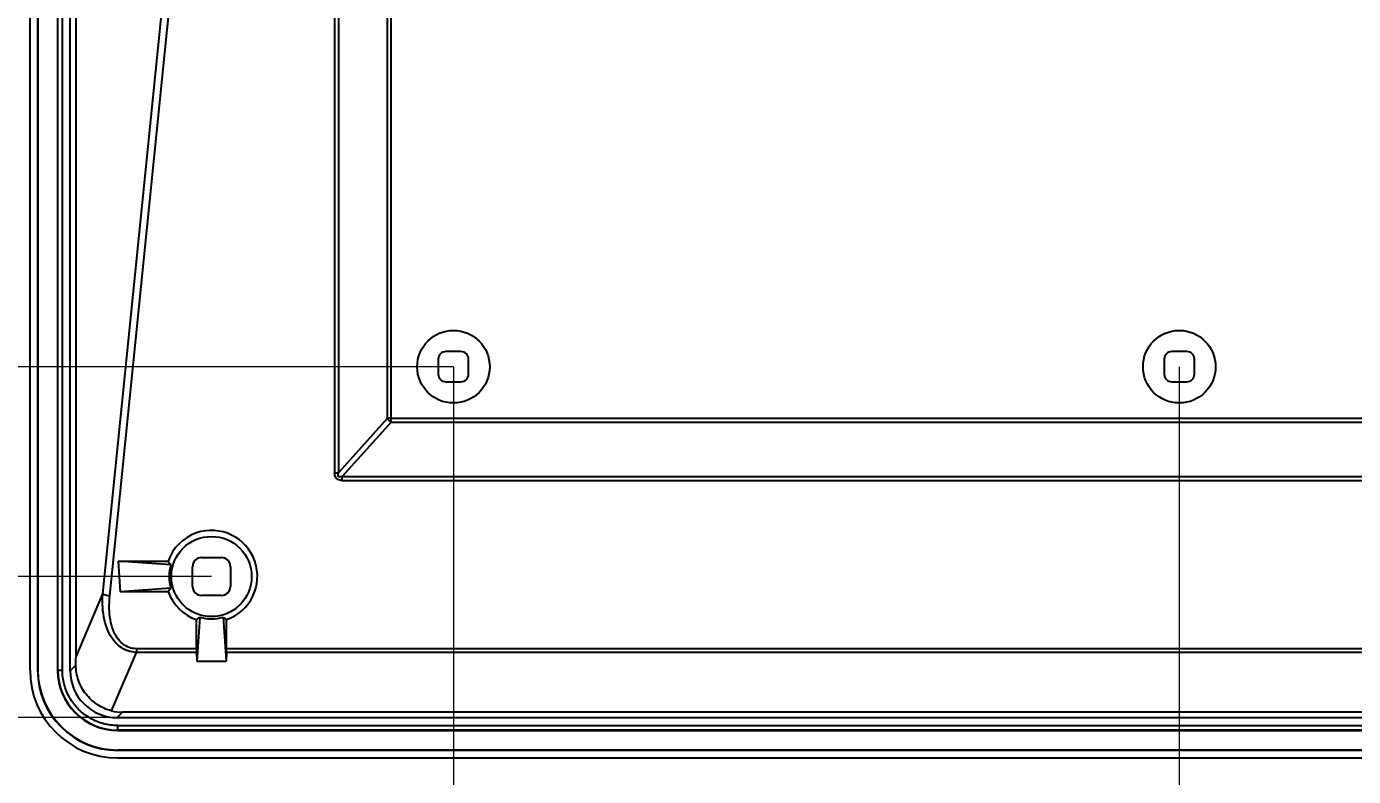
# Model space of a CAD drawing. Header units: inches. Extents: x -219 to 252, y -99 to 210.
# Drawn here: x 0.72 to 47.18, y 95.59 to 121.86 of the extents above; entities that cross this region are included whole.
import ezdxf

# ---------------------------------------------------------------- set-up
doc = ezdxf.new("R2010")
doc.units = ezdxf.units.IN
doc.header["$MEASUREMENT"] = 0

# ---------------------------------------------------------------- blocks, each defined once
blk = doc.blocks.new('block 138')
at = {"color": 3, "lineweight": 5, "true_color": 0x00ff00}
blk.add_lwpolyline([(15.668, 109.945), (15.668, 83.004)], dxfattribs=at)
blk = doc.blocks.new('block 151')
at = {"lineweight": 0}
blk.add_lwpolyline([(15.668, 109.945), (15.668, 109.945)], dxfattribs=at)
blk = doc.blocks.new('block 137')
for name in ['block 138', 'block 151']:
    blk.add_blockref(name, (0, 0))
blk = doc.blocks.new('block 155')
at = {"color": 3, "lineweight": 5, "true_color": 0x00ff00}
blk.add_lwpolyline([(41.085, 109.945), (41.085, 89.358)], dxfattribs=at)
blk = doc.blocks.new('block 156')
at = {"color": 3, "lineweight": 5, "true_color": 0x00ff00}
blk.add_lwpolyline([(66.502, 109.945), (66.502, 89.358)], dxfattribs=at)
blk = doc.blocks.new('block 157')
at = {"color": 3, "lineweight": 5, "true_color": 0x00ff00}
blk.add_lwpolyline([(42.25, 89.887), (45.943, 89.887)], dxfattribs=at)
blk = doc.blocks.new('block 158')
at = {"color": 3, "lineweight": 5, "true_color": 0x00ff00}
blk.add_lwpolyline([(65.337, 89.887), (61.645, 89.887)], dxfattribs=at)
blk = doc.blocks.new('block 160')
at = {"color": 3, "lineweight": 5, "true_color": 0x00ff00}
blk.add_lwpolyline([(42.25, 89.693), (41.085, 89.887)], dxfattribs=at)
blk = doc.blocks.new('block 161')
at = {"color": 3, "lineweight": 5, "true_color": 0x00ff00}
blk.add_lwpolyline([(41.085, 89.887), (42.25, 90.082)], dxfattribs=at)
blk = doc.blocks.new('block 162')
at = {"color": 3, "lineweight": 5, "true_color": 0x00ff00}
blk.add_lwpolyline([(42.25, 89.693), (42.25, 90.082)], dxfattribs=at)
blk = doc.blocks.new('block 159')
for name in ['block 161', 'block 160', 'block 162']:
    blk.add_blockref(name, (0, 0))
blk = doc.blocks.new('block 164')
at = {"color": 3, "lineweight": 5, "true_color": 0x00ff00}
blk.add_lwpolyline([(65.337, 90.082), (66.502, 89.887)], dxfattribs=at)
blk = doc.blocks.new('block 165')
at = {"color": 3, "lineweight": 5, "true_color": 0x00ff00}
blk.add_lwpolyline([(66.502, 89.887), (65.337, 89.693)], dxfattribs=at)
blk = doc.blocks.new('block 166')
at = {"color": 3, "lineweight": 5, "true_color": 0x00ff00}
blk.add_lwpolyline([(65.337, 90.082), (65.337, 89.693)], dxfattribs=at)
blk = doc.blocks.new('block 163')
for name in ['block 164', 'block 166', 'block 165']:
    blk.add_blockref(name, (0, 0))
blk = doc.blocks.new('block 167')
at = {"color": 7, "true_color": 0xffffff, "insert": (47.44, 88.034), "char_height": 3.70665, "attachment_point": 7}
blk.add_mtext('\\fAdobe Song Std L|b0|i0|c0|p34;\\W0.8;48.00', dxfattribs=at)
blk = doc.blocks.new('block 168')
at = {"lineweight": 0}
blk.add_lwpolyline([(41.085, 109.945), (41.085, 109.945)], dxfattribs=at)
blk = doc.blocks.new('block 169')
at = {"lineweight": 0}
blk.add_lwpolyline([(66.502, 109.945), (66.502, 109.945)], dxfattribs=at)
blk = doc.blocks.new('block 170')
at = {"lineweight": 0}
blk.add_lwpolyline([(66.502, 89.887), (66.502, 89.887)], dxfattribs=at)
blk = doc.blocks.new('block 154')
for name in ['block 155', 'block 168', 'block 156', 'block 169', 'block 167', 'block 159', 'block 157', 'block 158', 'block 163', 'block 170']:
    blk.add_blockref(name, (0, 0))
blk = doc.blocks.new('block 173')
at = {"color": 3, "lineweight": 5, "true_color": 0x00ff00}
blk.add_lwpolyline([(7.196, 102.598), (-20.937, 102.598)], dxfattribs=at)
blk = doc.blocks.new('block 186')
at = {"lineweight": 0}
blk.add_lwpolyline([(7.196, 102.598), (7.196, 102.598)], dxfattribs=at)
blk = doc.blocks.new('block 171')
for name in ['block 173', 'block 186']:
    blk.add_blockref(name, (0, 0))
blk = doc.blocks.new('block 189')
at = {"color": 3, "lineweight": 5, "true_color": 0x00ff00}
blk.add_lwpolyline([(15.668, 109.945), (-10.087, 109.945)], dxfattribs=at)
blk = doc.blocks.new('block 190')
at = {"color": 3, "lineweight": 5, "true_color": 0x00ff00}
blk.add_lwpolyline([(14.08, 134.632), (-10.087, 134.632)], dxfattribs=at)
blk = doc.blocks.new('block 191')
at = {"color": 3, "lineweight": 5, "true_color": 0x00ff00}
blk.add_lwpolyline([(-9.558, 111.11), (-9.558, 116.439)], dxfattribs=at)
blk = doc.blocks.new('block 192')
at = {"color": 3, "lineweight": 5, "true_color": 0x00ff00}
blk.add_lwpolyline([(-9.558, 133.467), (-9.558, 132.141)], dxfattribs=at)
blk = doc.blocks.new('block 194')
at = {"color": 3, "lineweight": 5, "true_color": 0x00ff00}
blk.add_lwpolyline([(-9.364, 111.11), (-9.558, 109.945)], dxfattribs=at)
blk = doc.blocks.new('block 195')
at = {"color": 3, "lineweight": 5, "true_color": 0x00ff00}
blk.add_lwpolyline([(-9.558, 109.945), (-9.752, 111.11)], dxfattribs=at)
blk = doc.blocks.new('block 196')
at = {"color": 3, "lineweight": 5, "true_color": 0x00ff00}
blk.add_lwpolyline([(-9.364, 111.11), (-9.752, 111.11)], dxfattribs=at)
blk = doc.blocks.new('block 193')
for name in ['block 195', 'block 196', 'block 194']:
    blk.add_blockref(name, (0, 0))
blk = doc.blocks.new('block 198')
at = {"color": 3, "lineweight": 5, "true_color": 0x00ff00}
blk.add_lwpolyline([(-9.752, 133.467), (-9.558, 134.632)], dxfattribs=at)
blk = doc.blocks.new('block 199')
at = {"color": 3, "lineweight": 5, "true_color": 0x00ff00}
blk.add_lwpolyline([(-9.558, 134.632), (-9.364, 133.467)], dxfattribs=at)
blk = doc.blocks.new('block 200')
at = {"color": 3, "lineweight": 5, "true_color": 0x00ff00}
blk.add_lwpolyline([(-9.752, 133.467), (-9.364, 133.467)], dxfattribs=at)
blk = doc.blocks.new('block 197')
for name in ['block 198', 'block 199', 'block 200']:
    blk.add_blockref(name, (0, 0))
blk = doc.blocks.new('block 201')
at = {"color": 7, "true_color": 0xffffff, "insert": (-7.704, 117.936), "char_height": 3.70665, "attachment_point": 7, "rotation": 90}
blk.add_mtext('\\fAdobe Song Std L|b0|i0|c0|p34;\\W0.8;46.62', dxfattribs=at)
blk = doc.blocks.new('block 202')
at = {"lineweight": 0}
blk.add_lwpolyline([(15.668, 109.945), (15.668, 109.945)], dxfattribs=at)
blk = doc.blocks.new('block 203')
at = {"lineweight": 0}
blk.add_lwpolyline([(14.08, 134.632), (14.08, 134.632)], dxfattribs=at)
blk = doc.blocks.new('block 204')
at = {"lineweight": 0}
blk.add_lwpolyline([(-9.558, 134.632), (-9.558, 134.632)], dxfattribs=at)
blk = doc.blocks.new('block 188')
for name in ['block 190', 'block 197', 'block 204', 'block 203', 'block 192', 'block 201', 'block 191', 'block 193', 'block 189', 'block 202']:
    blk.add_blockref(name, (0, 0))
blk = doc.blocks.new('block 224')
at = {"color": 3, "lineweight": 5, "true_color": 0x00ff00}
blk.add_lwpolyline([(3.893, 97.652), (-26.229, 97.652)], dxfattribs=at)
blk = doc.blocks.new('block 237')
at = {"lineweight": 0}
blk.add_lwpolyline([(3.893, 97.652), (3.893, 97.652)], dxfattribs=at)
blk = doc.blocks.new('block 222')
for name in ['block 224', 'block 237']:
    blk.add_blockref(name, (0, 0))
blk = doc.blocks.new('block 1353')
at = {"color": 7, "lineweight": 25, "true_color": 0xffffff}
blk.add_lwpolyline([(3.932, 103.133), (4.002, 102.064)], dxfattribs=at)
blk = doc.blocks.new('block 1354')
at = {"color": 7, "lineweight": 25, "true_color": 0xffffff}
blk.add_lwpolyline([(0.842, 99.312), (0.842, 169.952)], dxfattribs=at)
blk = doc.blocks.new('block 1355')
at = {"color": 7, "lineweight": 25, "true_color": 0xffffff}
blk.add_lwpolyline([(1.107, 169.951), (1.107, 99.313)], dxfattribs=at)
blk = doc.blocks.new('block 1356')
at = {"color": 7, "lineweight": 25, "true_color": 0xffffff}
blk.add_lwpolyline([(1.118, 169.951), (1.118, 99.313)], dxfattribs=at)
blk = doc.blocks.new('block 1357')
at = {"color": 7, "lineweight": 25, "true_color": 0xffffff}
blk.add_lwpolyline([(1.806, 169.951), (1.806, 99.313)], dxfattribs=at)
blk = doc.blocks.new('block 1358')
at = {"color": 7, "lineweight": 25, "true_color": 0xffffff}
blk.add_lwpolyline([(1.817, 99.313), (1.817, 169.951)], dxfattribs=at)
blk = doc.blocks.new('block 1359')
at = {"color": 7, "lineweight": 25, "true_color": 0xffffff}
blk.add_lwpolyline([(1.976, 99.313), (1.976, 169.951)], dxfattribs=at)
blk = doc.blocks.new('block 1360')
at = {"color": 7, "lineweight": 25, "true_color": 0xffffff}
blk.add_lwpolyline([(7.604, 101.173), (7.712, 99.635)], dxfattribs=at)
blk = doc.blocks.new('block 1361')
at = {"color": 7, "lineweight": 25, "true_color": 0xffffff}
blk.add_lwpolyline([(6.674, 99.94), (6.68, 99.635)], dxfattribs=at)
blk = doc.blocks.new('block 1362')
at = {"color": 7, "lineweight": 25, "true_color": 0xffffff}
blk.add_lwpolyline([(2.252, 99.293), (2.252, 169.971)], dxfattribs=at)
blk = doc.blocks.new('block 1363')
at = {"color": 7, "lineweight": 25, "true_color": 0xffffff}
blk.add_lwpolyline([(2.452, 99.783), (2.452, 169.596)], dxfattribs=at)
blk = doc.blocks.new('block 1366')
at = {"color": 7, "lineweight": 25, "true_color": 0xffffff}
blk.add_lwpolyline([(3.913, 96.507), (3.913, 96.518)], dxfattribs=at)
blk = doc.blocks.new('block 1367')
at = {"color": 7, "lineweight": 25, "true_color": 0xffffff}
blk.add_lwpolyline([(3.913, 97.206), (3.913, 97.376)], dxfattribs=at)
blk = doc.blocks.new('block 1369')
at = {"color": 7, "lineweight": 25, "true_color": 0xffffff}
blk.add_lwpolyline([(4.565, 100.068), (4.565, 99.94)], dxfattribs=at)
blk = doc.blocks.new('block 1374')
at = {"color": 7, "lineweight": 25, "true_color": 0xffffff}
blk.add_lwpolyline([(6.673, 100.068), (6.668, 101.085)], dxfattribs=at)
blk = doc.blocks.new('block 1376')
at = {"color": 7, "lineweight": 25, "true_color": 0xffffff}
blk.add_lwpolyline([(6.534, 102.252), (6.534, 102.94)], dxfattribs=at)
blk = doc.blocks.new('block 1377')
at = {"color": 7, "lineweight": 25, "true_color": 0xffffff}
blk.add_lwpolyline([(7.858, 102.94), (7.858, 102.252)], dxfattribs=at)
blk = doc.blocks.new('block 1380')
at = {"color": 7, "lineweight": 25, "true_color": 0xffffff}
blk.add_lwpolyline([(7.719, 100.068), (7.724, 101.085)], dxfattribs=at)
blk = doc.blocks.new('block 1381')
at = {"color": 7, "lineweight": 25, "true_color": 0xffffff}
blk.add_lwpolyline([(7.718, 99.94), (7.712, 99.635)], dxfattribs=at)
blk = doc.blocks.new('block 1382')
at = {"color": 7, "lineweight": 25, "true_color": 0xffffff}
blk.add_lwpolyline([(6.788, 101.173), (6.68, 99.635)], dxfattribs=at)
blk = doc.blocks.new('block 1383')
at = {"color": 7, "lineweight": 25, "true_color": 0xffffff}
blk.add_lwpolyline([(3.388, 101.986), (7.98, 147.277)], dxfattribs=at)
blk = doc.blocks.new('block 1384')
at = {"color": 7, "lineweight": 25, "true_color": 0xffffff}
blk.add_lwpolyline([(3.635, 101.919), (8.217, 147.114)], dxfattribs=at)
blk = doc.blocks.new('block 1389')
at = {"color": 7, "lineweight": 25, "true_color": 0xffffff}
blk.add_lwpolyline([(11.508, 139.943), (11.508, 106.217)], dxfattribs=at)
blk = doc.blocks.new('block 1390')
at = {"color": 7, "lineweight": 25, "true_color": 0xffffff}
blk.add_lwpolyline([(11.64, 139.952), (11.64, 106.225)], dxfattribs=at)
blk = doc.blocks.new('block 1391')
at = {"color": 7, "lineweight": 25, "true_color": 0xffffff}
blk.add_lwpolyline([(11.772, 105.96), (11.772, 106.097)], dxfattribs=at)
blk = doc.blocks.new('block 1393')
at = {"color": 7, "lineweight": 25, "true_color": 0xffffff}
blk.add_lwpolyline([(13.351, 138.546), (13.351, 108.131)], dxfattribs=at)
blk = doc.blocks.new('block 1394')
at = {"color": 7, "lineweight": 25, "true_color": 0xffffff}
blk.add_lwpolyline([(13.484, 108.003), (13.484, 138.674)], dxfattribs=at)
blk = doc.blocks.new('block 1397')
at = {"color": 7, "lineweight": 25, "true_color": 0xffffff}
blk.add_lwpolyline([(15.139, 110.21), (15.139, 109.68)], dxfattribs=at)
blk = doc.blocks.new('block 1398')
at = {"color": 7, "lineweight": 25, "true_color": 0xffffff}
blk.add_lwpolyline([(16.198, 109.68), (16.198, 110.21)], dxfattribs=at)
blk = doc.blocks.new('block 1402')
at = {"color": 7, "lineweight": 25, "true_color": 0xffffff}
blk.add_lwpolyline([(3.912, 96.242), (103.676, 96.242)], dxfattribs=at)
blk = doc.blocks.new('block 1403')
at = {"color": 7, "lineweight": 25, "true_color": 0xffffff}
blk.add_lwpolyline([(103.675, 96.507), (3.913, 96.507)], dxfattribs=at)
blk = doc.blocks.new('block 1404')
at = {"color": 7, "lineweight": 25, "true_color": 0xffffff}
blk.add_lwpolyline([(103.675, 96.518), (3.913, 96.518)], dxfattribs=at)
blk = doc.blocks.new('block 1405')
at = {"color": 7, "lineweight": 25, "true_color": 0xffffff}
blk.add_lwpolyline([(3.913, 97.206), (103.675, 97.206)], dxfattribs=at)
blk = doc.blocks.new('block 1406')
at = {"color": 7, "lineweight": 25, "true_color": 0xffffff}
blk.add_lwpolyline([(103.675, 97.217), (3.913, 97.217)], dxfattribs=at)
blk = doc.blocks.new('block 1407')
at = {"color": 7, "lineweight": 25, "true_color": 0xffffff}
blk.add_lwpolyline([(3.913, 97.376), (103.675, 97.376)], dxfattribs=at)
blk = doc.blocks.new('block 1408')
at = {"color": 7, "lineweight": 25, "true_color": 0xffffff}
blk.add_lwpolyline([(3.893, 97.652), (103.695, 97.652)], dxfattribs=at)
blk = doc.blocks.new('block 1409')
at = {"color": 7, "lineweight": 25, "true_color": 0xffffff}
blk.add_lwpolyline([(103.503, 97.844), (4.085, 97.844)], dxfattribs=at)
blk = doc.blocks.new('block 1411')
at = {"color": 7, "lineweight": 25, "true_color": 0xffffff}
blk.add_lwpolyline([(1.107, 99.313), (1.118, 99.313)], dxfattribs=at)
blk = doc.blocks.new('block 1412')
at = {"color": 7, "lineweight": 25, "true_color": 0xffffff}
blk.add_lwpolyline([(1.806, 99.313), (1.976, 99.313)], dxfattribs=at)
blk = doc.blocks.new('block 1415')
at = {"color": 7, "lineweight": 25, "true_color": 0xffffff}
blk.add_lwpolyline([(6.68, 99.635), (7.712, 99.635)], dxfattribs=at)
blk = doc.blocks.new('block 1416')
at = {"color": 7, "lineweight": 25, "true_color": 0xffffff}
blk.add_lwpolyline([(99.87, 99.94), (7.718, 99.94)], dxfattribs=at)
blk = doc.blocks.new('block 1417')
at = {"color": 7, "lineweight": 25, "true_color": 0xffffff}
blk.add_lwpolyline([(6.674, 99.94), (4.565, 99.94)], dxfattribs=at)
blk = doc.blocks.new('block 1419')
at = {"color": 7, "lineweight": 25, "true_color": 0xffffff}
blk.add_lwpolyline([(99.868, 100.068), (7.719, 100.068)], dxfattribs=at)
blk = doc.blocks.new('block 1420')
at = {"color": 7, "lineweight": 25, "true_color": 0xffffff}
blk.add_lwpolyline([(6.673, 100.068), (4.565, 100.068)], dxfattribs=at)
blk = doc.blocks.new('block 1422')
at = {"color": 7, "lineweight": 25, "true_color": 0xffffff}
blk.add_lwpolyline([(5.773, 103.004), (3.932, 103.133)], dxfattribs=at)
blk = doc.blocks.new('block 1423')
at = {"color": 7, "lineweight": 25, "true_color": 0xffffff}
blk.add_lwpolyline([(2.452, 99.783), (3.388, 101.986)], dxfattribs=at)
blk = doc.blocks.new('block 1424')
at = {"color": 7, "lineweight": 25, "true_color": 0xffffff}
blk.add_lwpolyline([(3.694, 97.893), (4.565, 99.94)], dxfattribs=at)
blk = doc.blocks.new('block 1425')
at = {"color": 7, "lineweight": 25, "true_color": 0xffffff}
blk.add_lwpolyline([(7.54, 101.934), (6.852, 101.934)], dxfattribs=at)
blk = doc.blocks.new('block 1427')
at = {"color": 7, "lineweight": 25, "true_color": 0xffffff}
blk.add_lwpolyline([(5.682, 102.064), (4.002, 102.064)], dxfattribs=at)
blk = doc.blocks.new('block 1430')
at = {"color": 7, "lineweight": 25, "true_color": 0xffffff}
blk.add_lwpolyline([(3.932, 103.133), (5.679, 103.133)], dxfattribs=at)
blk = doc.blocks.new('block 1432')
at = {"color": 7, "lineweight": 25, "true_color": 0xffffff}
blk.add_lwpolyline([(6.852, 103.258), (7.54, 103.258)], dxfattribs=at)
blk = doc.blocks.new('block 1435')
at = {"color": 7, "lineweight": 25, "true_color": 0xffffff}
blk.add_lwpolyline([(5.773, 102.188), (4.002, 102.064)], dxfattribs=at)
blk = doc.blocks.new('block 1436')
at = {"color": 7, "lineweight": 25, "true_color": 0xffffff}
blk.add_lwpolyline([(11.772, 105.96), (95.815, 105.96)], dxfattribs=at)
blk = doc.blocks.new('block 1437')
at = {"color": 7, "lineweight": 25, "true_color": 0xffffff}
blk.add_lwpolyline([(11.772, 106.097), (95.815, 106.097)], dxfattribs=at)
blk = doc.blocks.new('block 1438')
at = {"color": 7, "lineweight": 25, "true_color": 0xffffff}
blk.add_lwpolyline([(13.484, 108.003), (94.104, 108.003)], dxfattribs=at)
blk = doc.blocks.new('block 1439')
at = {"color": 7, "lineweight": 25, "true_color": 0xffffff}
blk.add_lwpolyline([(13.484, 108.14), (94.104, 108.14)], dxfattribs=at)
blk = doc.blocks.new('block 1443')
at = {"color": 7, "lineweight": 25, "true_color": 0xffffff}
blk.add_lwpolyline([(15.404, 109.416), (15.933, 109.416)], dxfattribs=at)
blk = doc.blocks.new('block 1444')
at = {"color": 7, "lineweight": 25, "true_color": 0xffffff}
blk.add_lwpolyline([(40.821, 109.416), (41.35, 109.416)], dxfattribs=at)
blk = doc.blocks.new('block 1449')
at = {"color": 7, "lineweight": 25, "true_color": 0xffffff}
blk.add_lwpolyline([(41.35, 110.475), (40.821, 110.475)], dxfattribs=at)
blk = doc.blocks.new('block 1450')
at = {"color": 7, "lineweight": 25, "true_color": 0xffffff}
blk.add_lwpolyline([(15.933, 110.475), (15.404, 110.475)], dxfattribs=at)
blk = doc.blocks.new('block 1455')
at = {"color": 7, "lineweight": 25, "true_color": 0xffffff}
blk.add_lwpolyline([(40.556, 110.21), (40.556, 109.68)], dxfattribs=at)
blk = doc.blocks.new('block 1456')
at = {"color": 7, "lineweight": 25, "true_color": 0xffffff}
blk.add_lwpolyline([(41.615, 109.68), (41.615, 110.21)], dxfattribs=at)
blk = doc.blocks.new('block 1459')
at = {"color": 7, "lineweight": 25, "true_color": 0xffffff}
blk.add_lwpolyline([(13.351, 108.131), (11.64, 106.225)], dxfattribs=at)
blk = doc.blocks.new('block 1460')
at = {"color": 7, "lineweight": 25, "true_color": 0xffffff}
blk.add_lwpolyline([(13.484, 108.003), (11.772, 106.097)], dxfattribs=at)
blk = doc.blocks.new('block 1461')
at = {"color": 7, "lineweight": 25, "true_color": 0xffffff}
blk.add_lwpolyline([(2.451, 99.492), (2.252, 99.293)], dxfattribs=at)
blk = doc.blocks.new('block 1462')
at = {"color": 7, "lineweight": 25, "true_color": 0xffffff}
blk.add_lwpolyline([(4.085, 97.844), (3.893, 97.652)], dxfattribs=at)
blk = doc.blocks.new('block 2429')
at = {"color": 7, "lineweight": 25, "true_color": 0xffffff}
blk.add_open_spline([(5.773, 102.188), (5.742, 102.147), (5.712, 102.105), (5.682, 102.064)], degree=3, dxfattribs=at)
blk = doc.blocks.new('block 2430')
at = {"color": 7, "lineweight": 25, "true_color": 0xffffff}
blk.add_open_spline([(7.604, 101.173), (7.644, 101.143), (7.684, 101.114), (7.724, 101.085)], degree=3, dxfattribs=at)
blk = doc.blocks.new('block 2431')
at = {"color": 7, "lineweight": 25, "true_color": 0xffffff}
blk.add_open_spline([(5.679, 103.133), (5.709, 103.09), (5.741, 103.047), (5.773, 103.004)], degree=3, dxfattribs=at)
blk = doc.blocks.new('block 2432')
at = {"color": 7, "lineweight": 25, "true_color": 0xffffff}
blk.add_open_spline([(6.668, 101.085), (6.708, 101.114), (6.748, 101.143), (6.788, 101.173)], degree=3, dxfattribs=at)
blk = doc.blocks.new('block 2433')
at = {"color": 7, "lineweight": 25, "true_color": 0xffffff}
blk.add_open_spline([(1.107, 99.313), (1.107, 97.763), (2.363, 96.507), (3.913, 96.507), (3.913, 96.507), (3.913, 96.507), (3.913, 96.507)], degree=3, knots=[0, 0, 0, 0, 1, 1, 1, 2, 2, 2, 2], dxfattribs=at)
blk = doc.blocks.new('block 2434')
at = {"color": 7, "lineweight": 25, "true_color": 0xffffff}
blk.add_open_spline([(1.118, 99.313), (1.118, 97.769), (2.369, 96.518), (3.913, 96.518), (3.913, 96.518), (3.913, 96.518), (3.913, 96.518)], degree=3, knots=[0, 0, 0, 0, 1, 1, 1, 2, 2, 2, 2], dxfattribs=at)
blk = doc.blocks.new('block 2435')
at = {"color": 7, "lineweight": 25, "true_color": 0xffffff}
blk.add_open_spline([(1.806, 99.313), (1.806, 98.15), (2.749, 97.206), (3.913, 97.206), (3.913, 97.206), (3.913, 97.206), (3.913, 97.206)], degree=3, knots=[0, 0, 0, 0, 1, 1, 1, 2, 2, 2, 2], dxfattribs=at)
blk = doc.blocks.new('block 2436')
at = {"color": 7, "lineweight": 25, "true_color": 0xffffff}
blk.add_open_spline([(1.817, 99.313), (1.817, 98.155), (2.755, 97.217), (3.913, 97.217), (3.913, 97.217), (3.913, 97.217), (3.913, 97.217)], degree=3, knots=[0, 0, 0, 0, 1, 1, 1, 2, 2, 2, 2], dxfattribs=at)
blk = doc.blocks.new('block 2437')
at = {"color": 7, "lineweight": 25, "true_color": 0xffffff}
blk.add_open_spline([(8.599, 102.596), (8.599, 103.371), (7.971, 103.999), (7.196, 103.999), (6.421, 103.999), (5.793, 103.371), (5.793, 102.596), (5.793, 101.821), (6.421, 101.193), (7.196, 101.193), (7.971, 101.193), (8.599, 101.821), (8.599, 102.596), (8.599, 102.596), (8.599, 102.596), (8.599, 102.596)], degree=3, knots=[0, 0, 0, 0, 1, 1, 1, 2, 2, 2, 3, 3, 3, 4, 4, 4, 5, 5, 5, 5], dxfattribs=at)
blk = doc.blocks.new('block 2438')
at = {"color": 7, "lineweight": 25, "true_color": 0xffffff}
blk.add_open_spline([(42.356, 109.945), (42.356, 110.647), (41.787, 111.216), (41.085, 111.216), (40.383, 111.216), (39.814, 110.647), (39.814, 109.945), (39.814, 109.243), (40.383, 108.674), (41.085, 108.674), (41.787, 108.674), (42.356, 109.243), (42.356, 109.945), (42.356, 109.945), (42.356, 109.945), (42.356, 109.945)], degree=3, knots=[0, 0, 0, 0, 1, 1, 1, 2, 2, 2, 3, 3, 3, 4, 4, 4, 5, 5, 5, 5], dxfattribs=at)
blk = doc.blocks.new('block 2439')
at = {"color": 7, "lineweight": 25, "true_color": 0xffffff}
blk.add_open_spline([(16.939, 109.945), (16.939, 110.647), (16.37, 111.216), (15.668, 111.216), (14.966, 111.216), (14.398, 110.647), (14.398, 109.945), (14.398, 109.243), (14.966, 108.674), (15.668, 108.674), (16.37, 108.674), (16.939, 109.243), (16.939, 109.945), (16.939, 109.945), (16.939, 109.945), (16.939, 109.945)], degree=3, knots=[0, 0, 0, 0, 1, 1, 1, 2, 2, 2, 3, 3, 3, 4, 4, 4, 5, 5, 5, 5], dxfattribs=at)
blk = doc.blocks.new('block 2440')
at = {"color": 7, "lineweight": 25, "true_color": 0xffffff}
blk.add_open_spline([(6.534, 102.252), (6.534, 102.076), (6.676, 101.934), (6.852, 101.934)], degree=3, dxfattribs=at)
blk = doc.blocks.new('block 2441')
at = {"color": 7, "lineweight": 25, "true_color": 0xffffff}
blk.add_open_spline([(6.852, 103.258), (6.676, 103.258), (6.534, 103.116), (6.534, 102.94)], degree=3, dxfattribs=at)
blk = doc.blocks.new('block 2442')
at = {"color": 7, "lineweight": 25, "true_color": 0xffffff}
blk.add_open_spline([(7.858, 102.94), (7.858, 103.116), (7.716, 103.258), (7.54, 103.258)], degree=3, dxfattribs=at)
blk = doc.blocks.new('block 2443')
at = {"color": 7, "lineweight": 25, "true_color": 0xffffff}
blk.add_open_spline([(7.54, 101.934), (7.716, 101.934), (7.858, 102.076), (7.858, 102.252)], degree=3, dxfattribs=at)
blk = doc.blocks.new('block 2444')
at = {"color": 7, "lineweight": 25, "true_color": 0xffffff}
blk.add_open_spline([(15.404, 110.475), (15.257, 110.475), (15.139, 110.356), (15.139, 110.21)], degree=3, dxfattribs=at)
blk = doc.blocks.new('block 2445')
at = {"color": 7, "lineweight": 25, "true_color": 0xffffff}
blk.add_open_spline([(40.821, 110.475), (40.674, 110.475), (40.556, 110.356), (40.556, 110.21)], degree=3, dxfattribs=at)
blk = doc.blocks.new('block 2446')
at = {"color": 7, "lineweight": 25, "true_color": 0xffffff}
blk.add_open_spline([(15.139, 109.68), (15.139, 109.534), (15.257, 109.416), (15.404, 109.416)], degree=3, dxfattribs=at)
blk = doc.blocks.new('block 2447')
at = {"color": 7, "lineweight": 25, "true_color": 0xffffff}
blk.add_open_spline([(40.556, 109.68), (40.556, 109.534), (40.674, 109.416), (40.821, 109.416)], degree=3, dxfattribs=at)
blk = doc.blocks.new('block 2448')
at = {"color": 7, "lineweight": 25, "true_color": 0xffffff}
blk.add_open_spline([(16.198, 110.21), (16.198, 110.356), (16.079, 110.475), (15.933, 110.475)], degree=3, dxfattribs=at)
blk = doc.blocks.new('block 2449')
at = {"color": 7, "lineweight": 25, "true_color": 0xffffff}
blk.add_open_spline([(15.933, 109.416), (16.079, 109.416), (16.198, 109.534), (16.198, 109.68)], degree=3, dxfattribs=at)
blk = doc.blocks.new('block 2450')
at = {"color": 7, "lineweight": 25, "true_color": 0xffffff}
blk.add_open_spline([(41.35, 109.416), (41.496, 109.416), (41.615, 109.534), (41.615, 109.68)], degree=3, dxfattribs=at)
blk = doc.blocks.new('block 2451')
at = {"color": 7, "lineweight": 25, "true_color": 0xffffff}
blk.add_open_spline([(41.615, 110.21), (41.615, 110.356), (41.496, 110.475), (41.35, 110.475)], degree=3, dxfattribs=at)
blk = doc.blocks.new('block 2718')
at = {"color": 7, "lineweight": 25, "true_color": 0xffffff}
blk.add_open_spline([(13.484, 108.14), (13.469, 108.14), (13.453, 108.14), (13.438, 108.139), (13.423, 108.139), (13.408, 108.138), (13.393, 108.136), (13.379, 108.135), (13.365, 108.133), (13.351, 108.131)], degree=3, knots=[0, 0, 0, 0, 1, 1, 1, 2, 2, 2, 3, 3, 3, 3], dxfattribs=at)
blk = doc.blocks.new('block 2725')
at = {"color": 7, "lineweight": 25, "true_color": 0xffffff}
blk.add_open_spline([(11.772, 106.097), (11.759, 106.093), (11.746, 106.089), (11.733, 106.087), (11.719, 106.084), (11.706, 106.082), (11.693, 106.083), (11.68, 106.084), (11.668, 106.086), (11.657, 106.092), (11.646, 106.099), (11.638, 106.11), (11.633, 106.122), (11.627, 106.137), (11.627, 106.153), (11.629, 106.169), (11.63, 106.188), (11.635, 106.207), (11.64, 106.225)], degree=3, knots=[0, 0, 0, 0, 1, 1, 1, 2, 2, 2, 3, 3, 3, 4, 4, 4, 5, 5, 5, 6, 6, 6, 6], dxfattribs=at)
blk = doc.blocks.new('block 2728')
at = {"color": 7, "lineweight": 25, "true_color": 0xffffff}
blk.add_open_spline([(11.64, 106.225), (11.626, 106.223), (11.612, 106.222), (11.598, 106.221), (11.583, 106.219), (11.569, 106.218), (11.554, 106.218), (11.538, 106.217), (11.523, 106.217), (11.508, 106.217)], degree=3, knots=[0, 0, 0, 0, 1, 1, 1, 2, 2, 2, 3, 3, 3, 3], dxfattribs=at)
blk = doc.blocks.new('block 2739')
at = {"color": 7, "lineweight": 25, "true_color": 0xffffff}
blk.add_open_spline([(3.635, 101.919), (3.6, 101.922), (3.566, 101.927), (3.531, 101.934), (3.502, 101.94), (3.473, 101.947), (3.444, 101.958), (3.424, 101.965), (3.405, 101.973), (3.388, 101.986)], degree=3, knots=[0, 0, 0, 0, 1, 1, 1, 2, 2, 2, 3, 3, 3, 3], dxfattribs=at)
blk = doc.blocks.new('block 2760')
at = {"color": 7, "lineweight": 25, "true_color": 0xffffff}
blk.add_open_spline([(4.565, 100.068), (4.48, 100.068), (4.394, 100.082), (4.313, 100.11), (4.232, 100.138), (4.156, 100.18), (4.088, 100.233), (4.014, 100.292), (3.95, 100.364), (3.896, 100.443), (3.835, 100.532), (3.788, 100.628), (3.75, 100.728), (3.707, 100.841), (3.677, 100.958), (3.656, 101.076), (3.633, 101.207), (3.621, 101.341), (3.617, 101.474), (3.614, 101.622), (3.62, 101.771), (3.635, 101.919)], degree=3, knots=[0, 0, 0, 0, 1, 1, 1, 2, 2, 2, 3, 3, 3, 4, 4, 4, 5, 5, 5, 6, 6, 6, 7, 7, 7, 7], dxfattribs=at)
blk = doc.blocks.new('block 2764')
at = {"color": 7, "lineweight": 25, "true_color": 0xffffff}
blk.add_open_spline([(11.772, 105.96), (11.753, 105.96), (11.734, 105.961), (11.715, 105.964), (11.695, 105.967), (11.675, 105.972), (11.655, 105.979), (11.634, 105.986), (11.614, 105.996), (11.596, 106.01), (11.575, 106.025), (11.558, 106.045), (11.545, 106.066), (11.531, 106.088), (11.522, 106.113), (11.516, 106.138), (11.51, 106.163), (11.508, 106.19), (11.508, 106.217)], degree=3, knots=[0, 0, 0, 0, 1, 1, 1, 2, 2, 2, 3, 3, 3, 4, 4, 4, 5, 5, 5, 6, 6, 6, 6], dxfattribs=at)
blk = doc.blocks.new('block 2767')
at = {"color": 7, "lineweight": 25, "true_color": 0xffffff}
blk.add_open_spline([(3.913, 97.376), (3.748, 97.375), (3.582, 97.397), (3.422, 97.439), (3.258, 97.482), (3.099, 97.547), (2.952, 97.631), (2.803, 97.716), (2.665, 97.821), (2.544, 97.942), (2.422, 98.064), (2.317, 98.201), (2.231, 98.351), (2.147, 98.498), (2.082, 98.656), (2.039, 98.821), (1.997, 98.981), (1.976, 99.147), (1.976, 99.313)], degree=3, knots=[0, 0, 0, 0, 1, 1, 1, 2, 2, 2, 3, 3, 3, 4, 4, 4, 5, 5, 5, 6, 6, 6, 6], dxfattribs=at)
blk = doc.blocks.new('block 2771')
at = {"color": 7, "lineweight": 25, "true_color": 0xffffff}
blk.add_open_spline([(4.565, 99.94), (4.464, 99.943), (4.362, 99.96), (4.266, 99.993), (4.17, 100.026), (4.079, 100.075), (3.997, 100.136), (3.907, 100.202), (3.828, 100.282), (3.76, 100.37), (3.686, 100.467), (3.625, 100.574), (3.576, 100.686), (3.522, 100.809), (3.481, 100.937), (3.451, 101.067), (3.418, 101.21), (3.397, 101.356), (3.387, 101.502), (3.376, 101.663), (3.377, 101.825), (3.388, 101.986)], degree=3, knots=[0, 0, 0, 0, 1, 1, 1, 2, 2, 2, 3, 3, 3, 4, 4, 4, 5, 5, 5, 6, 6, 6, 7, 7, 7, 7], dxfattribs=at)
blk = doc.blocks.new('block 2772')
at = {"color": 7, "lineweight": 25, "true_color": 0xffffff}
blk.add_open_spline([(3.694, 97.893), (3.607, 97.915), (3.521, 97.945), (3.438, 97.981), (3.355, 98.018), (3.274, 98.062), (3.198, 98.111), (3.121, 98.161), (3.049, 98.218), (2.982, 98.28), (2.914, 98.341), (2.852, 98.409), (2.796, 98.481), (2.74, 98.553), (2.69, 98.629), (2.647, 98.709), (2.604, 98.789), (2.567, 98.872), (2.538, 98.958), (2.509, 99.044), (2.486, 99.133), (2.472, 99.223), (2.457, 99.312), (2.45, 99.402), (2.451, 99.492)], degree=3, knots=[0, 0, 0, 0, 1, 1, 1, 2, 2, 2, 3, 3, 3, 4, 4, 4, 5, 5, 5, 6, 6, 6, 7, 7, 7, 8, 8, 8, 8], dxfattribs=at)
blk = doc.blocks.new('block 2785')
at = {"color": 7, "lineweight": 25, "true_color": 0xffffff}
blk.add_open_spline([(13.351, 108.131), (13.364, 108.117), (13.378, 108.102), (13.391, 108.089), (13.406, 108.074), (13.421, 108.059), (13.436, 108.045), (13.452, 108.031), (13.468, 108.017), (13.484, 108.003)], degree=3, knots=[0, 0, 0, 0, 1, 1, 1, 2, 2, 2, 3, 3, 3, 3], dxfattribs=at)
blk = doc.blocks.new('block 2951')
at = {"color": 7, "lineweight": 25, "true_color": 0xffffff}
blk.add_open_spline([(0.842, 99.312), (0.842, 97.616), (2.216, 96.242), (3.912, 96.242)], degree=3, dxfattribs=at)
blk = doc.blocks.new('block 2957')
at = {"color": 7, "lineweight": 25, "true_color": 0xffffff}
blk.add_open_spline([(2.252, 99.293), (2.252, 98.386), (2.986, 97.652), (3.893, 97.652)], degree=3, dxfattribs=at)
blk = doc.blocks.new('block 2972')
at = {"color": 7, "lineweight": 25, "true_color": 0xffffff}
blk.add_open_spline([(6.788, 101.173), (7.054, 101.09), (7.338, 101.09), (7.604, 101.173)], degree=3, dxfattribs=at)
blk = doc.blocks.new('block 2975')
at = {"color": 7, "lineweight": 25, "true_color": 0xffffff}
blk.add_open_spline([(7.724, 101.085), (8.562, 101.377), (9.006, 102.293), (8.714, 103.131), (8.422, 103.97), (7.507, 104.413), (6.668, 104.121), (6.205, 103.96), (5.84, 103.596), (5.679, 103.133)], degree=3, knots=[0, 0, 0, 0, 1, 1, 1, 2, 2, 2, 3, 3, 3, 3], dxfattribs=at)
blk = doc.blocks.new('block 2976')
at = {"color": 7, "lineweight": 25, "true_color": 0xffffff}
blk.add_open_spline([(5.682, 102.064), (5.846, 101.605), (6.208, 101.245), (6.668, 101.085)], degree=3, dxfattribs=at)
blk = doc.blocks.new('block 2978')
at = {"color": 7, "lineweight": 25, "true_color": 0xffffff}
blk.add_open_spline([(5.773, 103.004), (5.69, 102.738), (5.69, 102.454), (5.773, 102.188)], degree=3, dxfattribs=at)
blk = doc.blocks.new('block 2980')
at = {"color": 7, "lineweight": 25, "true_color": 0xffffff}
blk.add_open_spline([(7.718, 99.94), (7.719, 99.974), (7.719, 100.019), (7.719, 100.068)], degree=3, dxfattribs=at)
blk = doc.blocks.new('block 2981')
at = {"color": 7, "lineweight": 25, "true_color": 0xffffff}
blk.add_open_spline([(6.673, 100.068), (6.673, 100.019), (6.673, 99.974), (6.674, 99.94)], degree=3, dxfattribs=at)
blk = doc.blocks.new('block 2983')
at = {"color": 7, "lineweight": 25, "true_color": 0xffffff}
blk.add_open_spline([(2.451, 99.492), (2.451, 99.598), (2.452, 99.696), (2.452, 99.783)], degree=3, dxfattribs=at)
blk = doc.blocks.new('block 2984')
at = {"color": 7, "lineweight": 25, "true_color": 0xffffff}
blk.add_open_spline([(3.694, 97.893), (3.822, 97.861), (3.953, 97.844), (4.085, 97.844)], degree=3, dxfattribs=at)

msp = doc.modelspace()

# ---------------------------------------------------------------- block references
for name in ['block 222', 'block 1354', 'block 1355', 'block 1356', 'block 1357', 'block 1358', 'block 1359', 'block 1362', 'block 1363', 'block 171', 'block 1383', 'block 1384', 'block 1389', 'block 1390', 'block 1393', 'block 1394', 'block 188', 'block 2439', 'block 2438', 'block 2444', 'block 1397', 'block 1450', 'block 2448', 'block 1398', 'block 2445', 'block 1455', 'block 1449', 'block 2451', 'block 1456', 'block 2446', 'block 137', 'block 2449', 'block 2447', 'block 154', 'block 2450', 'block 1443', 'block 1444', 'block 1459', 'block 1460', 'block 2718', 'block 2785', 'block 1439', 'block 1438', 'block 2728', 'block 2764', 'block 2725', 'block 1391', 'block 1437', 'block 1436', 'block 2975', 'block 2437', 'block 2441', 'block 1432', 'block 2442', 'block 1353', 'block 1422', 'block 1430', 'block 2431', 'block 2978', 'block 1376', 'block 1377', 'block 2440', 'block 2443', 'block 1423', 'block 2771', 'block 2739', 'block 2760', 'block 1435', 'block 1427', 'block 2429', 'block 2976', 'block 1425', 'block 2432', 'block 1374', 'block 1382', 'block 2972', 'block 1360', 'block 2430', 'block 1380', 'block 1424', 'block 1369', 'block 1420', 'block 1417', 'block 2981', 'block 1361', 'block 1381', 'block 2980', 'block 1416', 'block 1419', 'block 1461', 'block 2772', 'block 2983', 'block 1415', 'block 2951', 'block 1411', 'block 2433', 'block 2434', 'block 1412', 'block 2435', 'block 2436', 'block 2767', 'block 2957', 'block 2984', 'block 1462', 'block 1408', 'block 1409', 'block 1367', 'block 1407', 'block 1406', 'block 1405', 'block 1402', 'block 1366', 'block 1404', 'block 1403']:
    msp.add_blockref(name, (0, 0))

doc.saveas('drawing.dxf')
